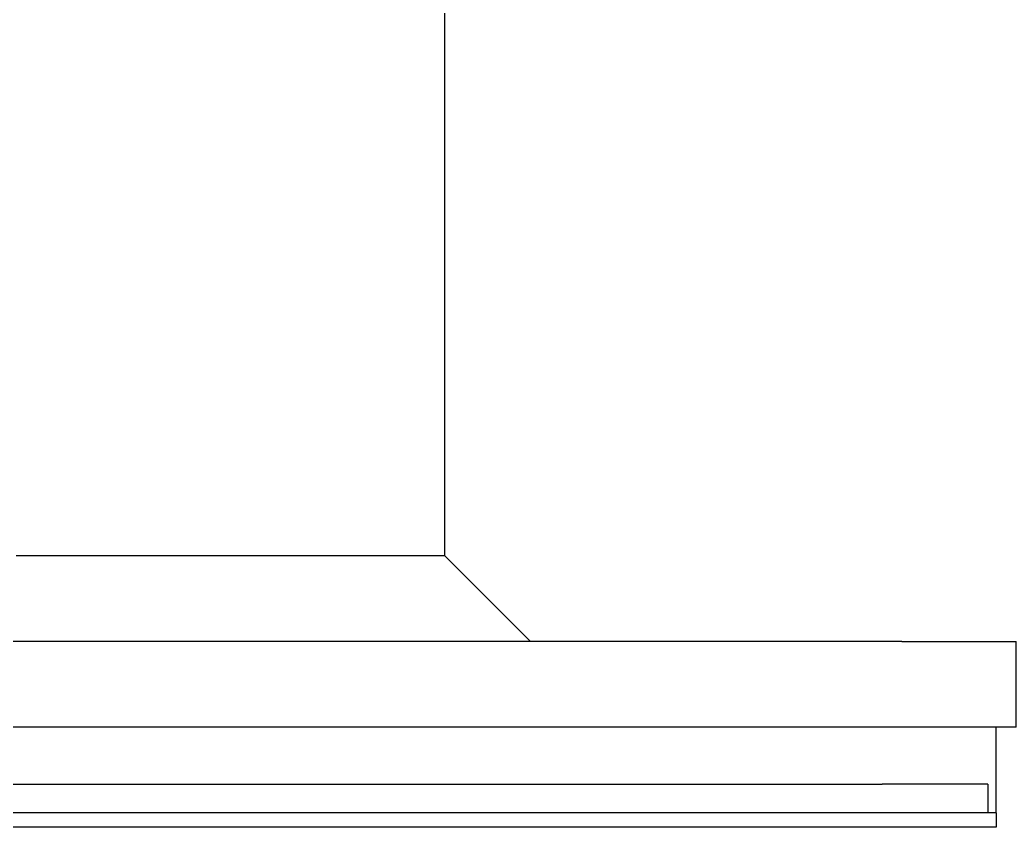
# Model space of a CAD drawing. Header units: inches. Extents: x 707 to 13003, y 909 to 9309.
# Drawn here: x 2346.3 to 2416, y 1536.7 to 1593.2 of the extents above; entities that cross this region are included whole.
import ezdxf

# ---------------------------------------------------------------- set-up
doc = ezdxf.new("R2010")
doc.units = ezdxf.units.IN
doc.header["$MEASUREMENT"] = 0

# ---------------------------------------------------------------- blocks, each defined once
blk = doc.blocks.new('BKM-1')
at = {"color": 2}
for p, q in [((65, -69), (65, -163)), ((35, -163), (56, -163)), ((56, -163), (65, -163)), ((71, -169), (65, -163)), ((97, -169), (-97, -169)), ((97, -169), (105, -169)), ((105, -175), (105, -169)), ((97, -175), (-97, -175)), ((105, -175), (97, -175)), ((103.616, -181), (103.616, -175)), ((-96.384, -179), (95.616, -179)), ((103.032, -179), (95.616, -179)), ((103.032, -179), (103.032, -181)), ((103.032, -181), (-103.8, -181)), ((103.616, -181), (103.032, -181)), ((103.616, -181), (103.616, -182)), ((103.616, -182), (-104.384, -182))]:
    blk.add_line(p, q, dxfattribs=at)

msp = doc.modelspace()

# ---------------------------------------------------------------- block references
msp.add_blockref('BKM-1', (2311.017, 1718.69))

doc.saveas('drawing.dxf')
